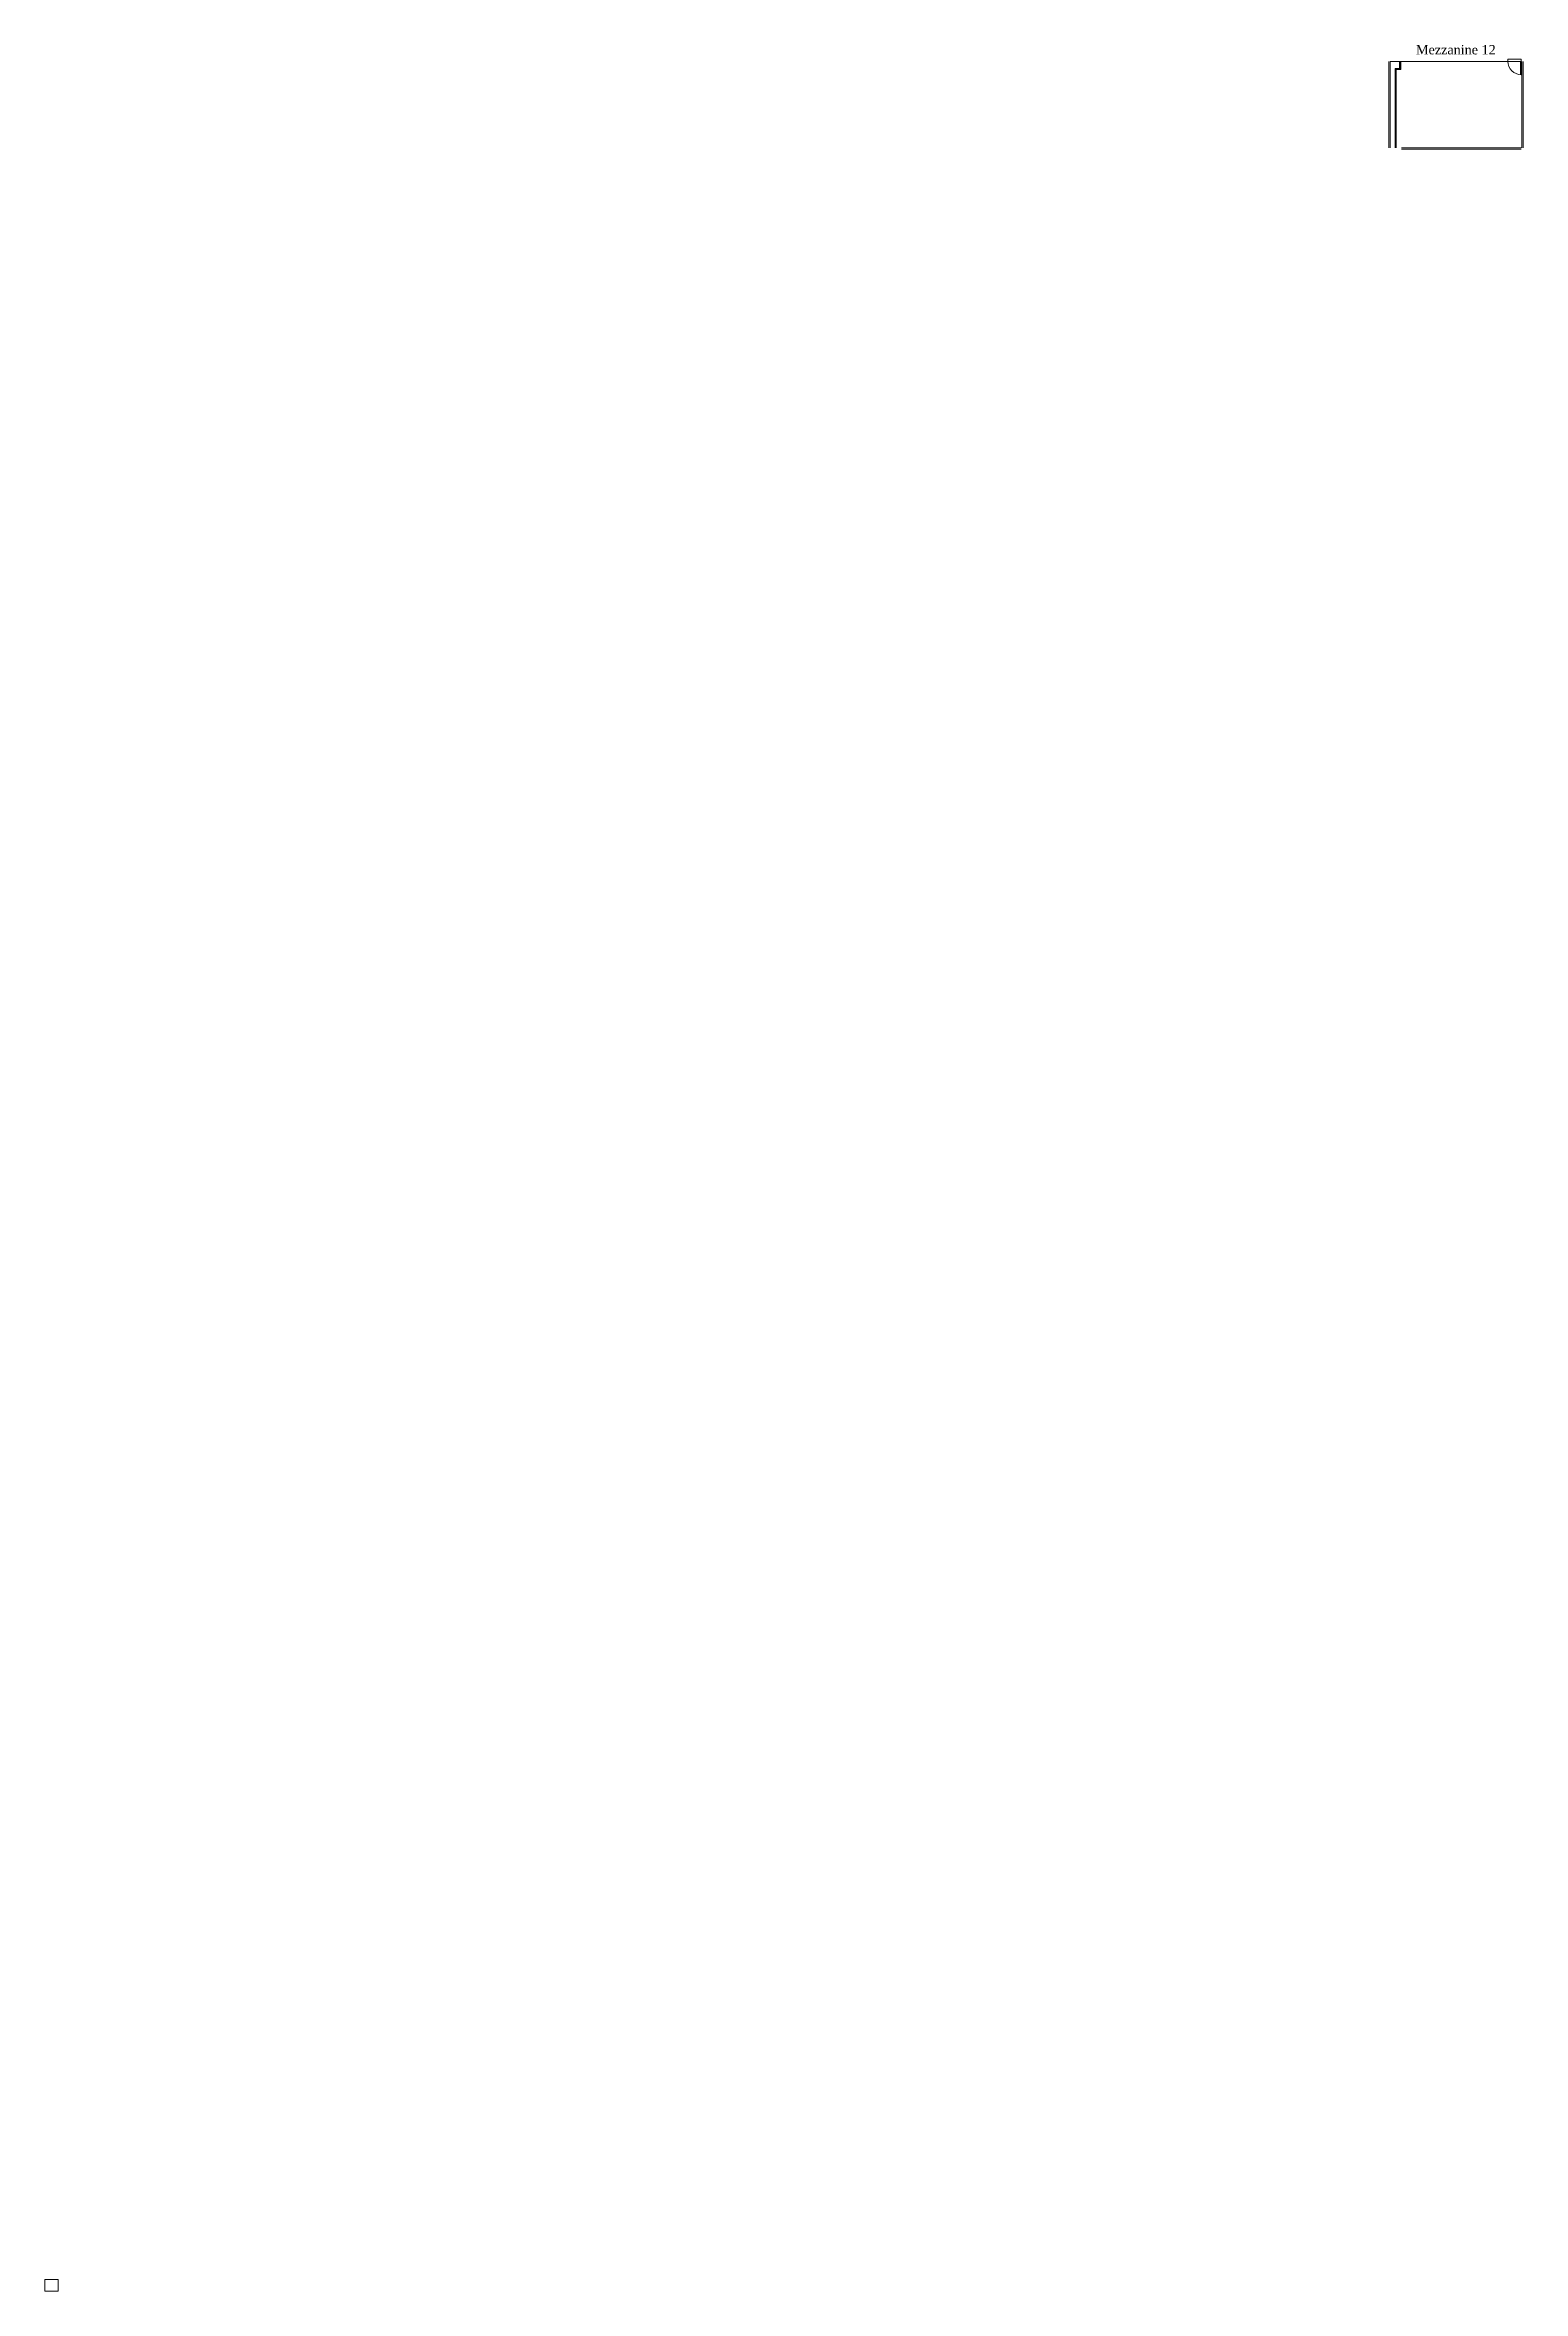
# Model space of a CAD drawing. Header units: inches. Extents: x -18 to 3981, y 80 to 6154.
import ezdxf

# ---------------------------------------------------------------- set-up
doc = ezdxf.new("R2010")
doc.units = ezdxf.units.IN
doc.header["$LTSCALE"] = 2.4
doc.header["$MEASUREMENT"] = 0
doc.layers.get('0').update_dxf_attribs({"lineweight": 15})
for name, color, linetype, lineweight in [('A-DOOR', 2, 'Continuous', 15), ('A-FLOR-EXJT', 8, 'Continuous', 15), ('A-WALL-FI1H', 25, 'Continuous', 15), ('A-WALL-FULL', 7, 'Continuous', 15), ('A-WALL-HEAD', 14, 'Continuous', 15), ('None', 8, 'Continuous', 15)]:
    doc.layers.add(name, color=color, linetype=linetype, lineweight=lineweight)
doc.styles.add('Times New Roman (bold)', font='Times New Roman')

# ---------------------------------------------------------------- blocks, each defined once
blk = doc.blocks.new('Group-1')
at = {"color": 7, "linetype": 'Continuous', "lineweight": 15}
blk.add_lwpolyline([(141.7, 132.3, 0.414222), (177.7, 96.3), (177.7, 132.3), (176, 132.3), (176, 96.3)], format="xyb", dxfattribs=at)
blk = doc.blocks.new('Group-2-1')
at = {"layer": 'A-WALL-FI1H', "color": 7, "linetype": 'Continuous', "lineweight": 5}
blk.add_lwpolyline([(-161.6, 108.1), (-161.6, 111.9), (-149.8, 111.9), (-149.8, 132.4)], dxfattribs=at)
at = {"layer": 'A-WALL-FULL', "color": 7, "linetype": 'Continuous', "lineweight": 15}
for p, q in [((-180.3, -101.7), (-180.3, 132.3)), ((-177.3, -101.7), (-177.3, 132.3)), ((141.7, 132.3), (-170, 132.3)), ((-151.3, 113.3), (-151.3, 132.3)), ((-148.3, 110.3), (-148.3, 132.3)), ((141.7, 138.3), (141.7, 132.3)), ((141.7, 138.3), (141.7, 132.3)), ((177.7, 138.3), (177.7, 132.3)), ((177.7, 138.3), (177.7, 132.3)), ((179.7, -101.7), (179.7, 132.3)), ((182.7, -101.7), (182.7, 132.3)), ((-163.3, 113.3), (-163.3, -101.7)), ((-163.3, 113.3), (-151.3, 113.3)), ((-160.3, 110.3), (-160.3, -101.7)), ((-160.3, 110.3), (-148.3, 110.3)), ((-146.3, -101.7), (177.7, -101.7)), ((-146.3, -104.7), (177.7, -104.7))]:
    blk.add_line(p, q, dxfattribs=at)
at = {"layer": 'A-WALL-HEAD', "color": 7, "linetype": 'Continuous', "lineweight": 15}
for p, q in [((177.7, 132.3), (-177.3, 132.3)), ((177.7, 138.3), (141.7, 138.3))]:
    blk.add_line(p, q, dxfattribs=at)
at = {"layer": 'A-DOOR', "color": 7}
blk.add_blockref('Group-1', (0, 0), dxfattribs=at)

msp = doc.modelspace()

# ---------------------------------------------------------------- linework, layer by layer
at = {"layer": 'A-WALL-FULL', "color": 7, "linetype": 'Continuous', "lineweight": 15}
msp.add_lwpolyline([(-18, 111.5), (18, 111.5), (18, 80.3), (-18, 80.3)], close=True, dxfattribs=at)

# ---------------------------------------------------------------- block references
at = {"layer": 'None', "color": 7}
msp.add_blockref('Group-2-1', (3798.3, 5977.5), dxfattribs=at)

# ---------------------------------------------------------------- texts
at = {"layer": 'A-FLOR-EXJT', "color": 7, "insert": (3691.2, 6154), "char_height": 25.331, "attachment_point": 1, "line_spacing_factor": 1.049861, "style": 'Times New Roman (bold)'}
msp.add_mtext('Mezzanine 12', dxfattribs=at)

doc.saveas('drawing.dxf')
